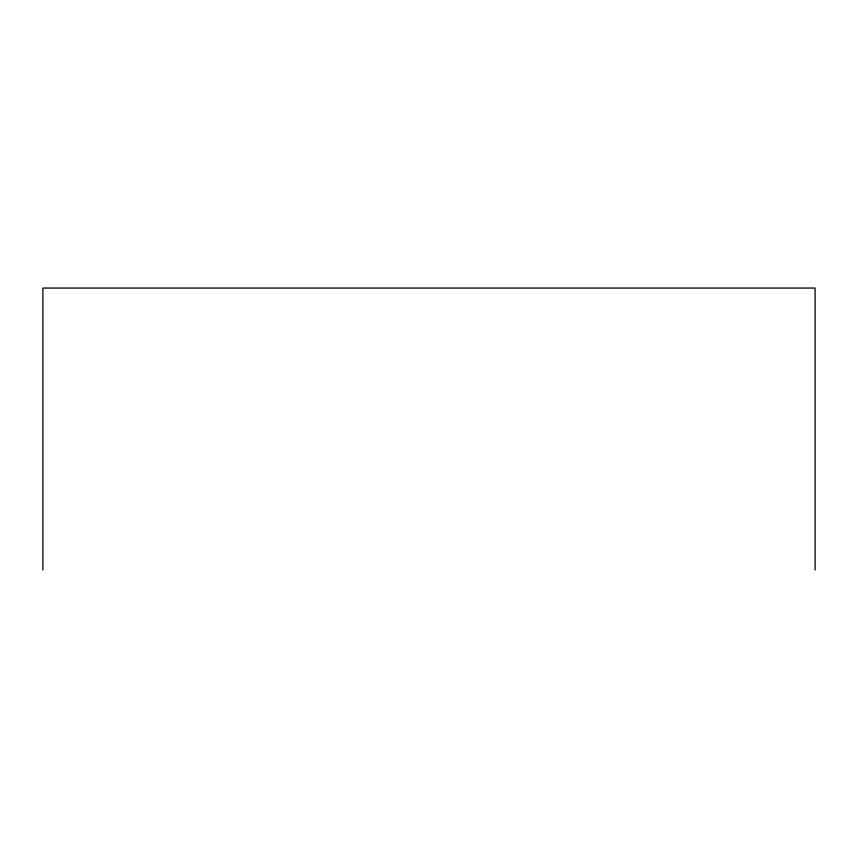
<?xml version="1.0" encoding="UTF-8"?>
<svg xmlns="http://www.w3.org/2000/svg" width="858" height="858" viewBox="0 0 858 858"><rect width="100%" height="100%" fill="white"/><g stroke="black" fill="none" stroke-linecap="round" stroke-linejoin="round"><path stroke-width="1.29" d="M815.1 569.937L815.1 288.063L42.9 288.063L42.9 569.937"/></g></svg>
